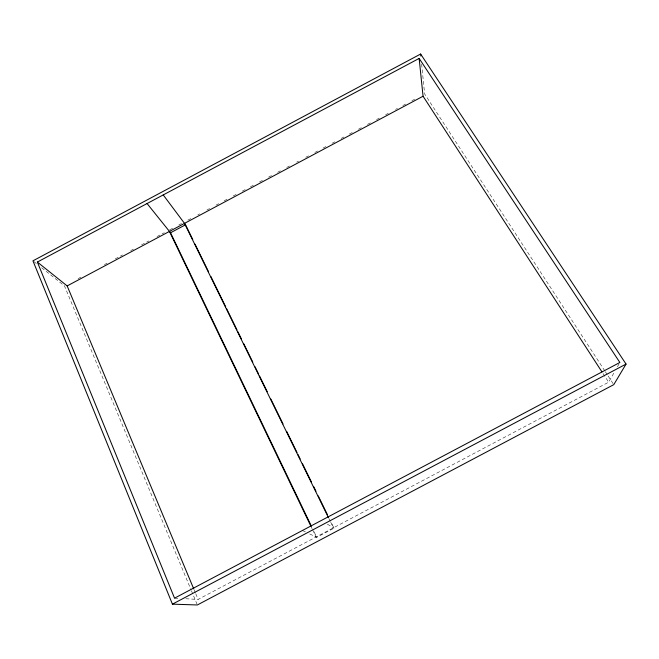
<?xml version="1.0" encoding="UTF-8"?>
<svg xmlns="http://www.w3.org/2000/svg" width="659" height="659" viewBox="0 0 659 659"><rect width="100%" height="100%" fill="white"/><g stroke="black" fill="none" stroke-linecap="round" stroke-linejoin="round"><path stroke-width="0.49" stroke-dasharray="3.29 2.47" d="M185.83 598.759L198.137 599.41L608.652 382.195L614.501 371.907M617.425 366.766L619.864 362.475M78.075 278.666L80.793 277.217M104.386 264.646L107.104 263.188M115.267 258.839L122.525 254.975M130.696 250.618L133.415 249.168M141.578 244.818L148.835 240.947M157.007 236.597L164.264 232.726M169.701 229.826L173.333 227.89M178.778 224.991L181.497 223.541M187.848 220.155L192.387 217.734M197.832 214.834L199.644 213.87M206.901 209.999L209.62 208.549M215.971 205.163L218.697 203.713M224.134 200.814L227.767 198.878M233.212 195.978L236.836 194.043M242.281 191.143L245.914 189.207M250.445 186.785L254.077 184.858M259.522 181.95L263.147 180.022M268.592 177.114L272.216 175.187M277.661 172.279L280.388 170.829M286.739 167.444L289.458 165.994M296.715 162.13L298.527 161.158M305.784 157.295L308.511 155.845M314.862 152.46L317.58 151.01M323.025 148.102L326.65 146.166M332.095 143.267L334.821 141.817M341.164 138.431L343.891 136.981M349.336 134.082L352.96 132.146M358.405 129.246L362.038 127.311M367.475 124.411L371.108 122.475M376.553 119.576L379.271 118.126M385.622 114.74L388.34 113.29M395.598 109.419L397.418 108.455M402.863 105.547L405.582 104.097M411.933 100.712L414.651 99.262M309.714 533.955L316.732 537.324L334.031 528.172L331.32 522.636M174.553 598.166L179.676 598.438M302.448 530.47L306.081 532.217M327.366 524.16L334.031 528.172M33.741 261.458L36.888 263.971M41.616 267.727L64.467 285.924L191.028 589.78M604.789 370.86L424.635 93.949L421.653 64.261M605.349 371.725L607.598 375.169M608.158 376.034L613.768 384.658M603.059 373.587L608.652 382.195M328.923 518.592L330.283 521.36M330.736 522.282L333.438 527.818M314.063 531.772L316.732 537.324M311.188 526.821L312.078 528.675M312.514 529.597L316.073 537.011M194.166 589.912L195.361 592.762M195.756 593.71L198.137 599.41M191.423 590.728L196.967 604.023"/><path stroke-width="0.99" d="M626.05 364.081L613.768 384.658L197.362 604.97L172.419 604.155L32.95 260.832L420.631 54.03L626.05 364.081L172.419 604.155M37.365 262.06L419.14 58.42L619.864 362.475L174.553 598.166L37.365 262.06L67.16 285.924L193.771 588.965M67.16 285.924L423.062 96.23L419.14 58.42M147.072 203.54L170.541 232.767L185.541 224.768L192.766 239.522M163.226 194.924L185.541 224.768M423.062 96.23L601.939 371.865M195.023 244.135L208.565 271.805M210.822 276.409L225.716 306.847M226.614 308.692L236.993 329.904M237.899 331.749L241.507 339.121M243.764 343.734L252.792 362.178M255.049 366.791L258.657 374.164M259.564 376.009L267.233 391.685M270.841 399.066L283.032 423.968M286.64 431.34L297.02 452.552M297.926 454.397L300.183 459.01M302.432 463.623L311.46 482.067M313.717 486.671L315.974 491.284M318.231 495.897L327.259 514.341M184.504 223.376L328.479 517.669M170.541 232.767L311.402 526.22M169.445 231.408L310.743 525.898M420.631 54.03L420.837 56.073"/></g></svg>
